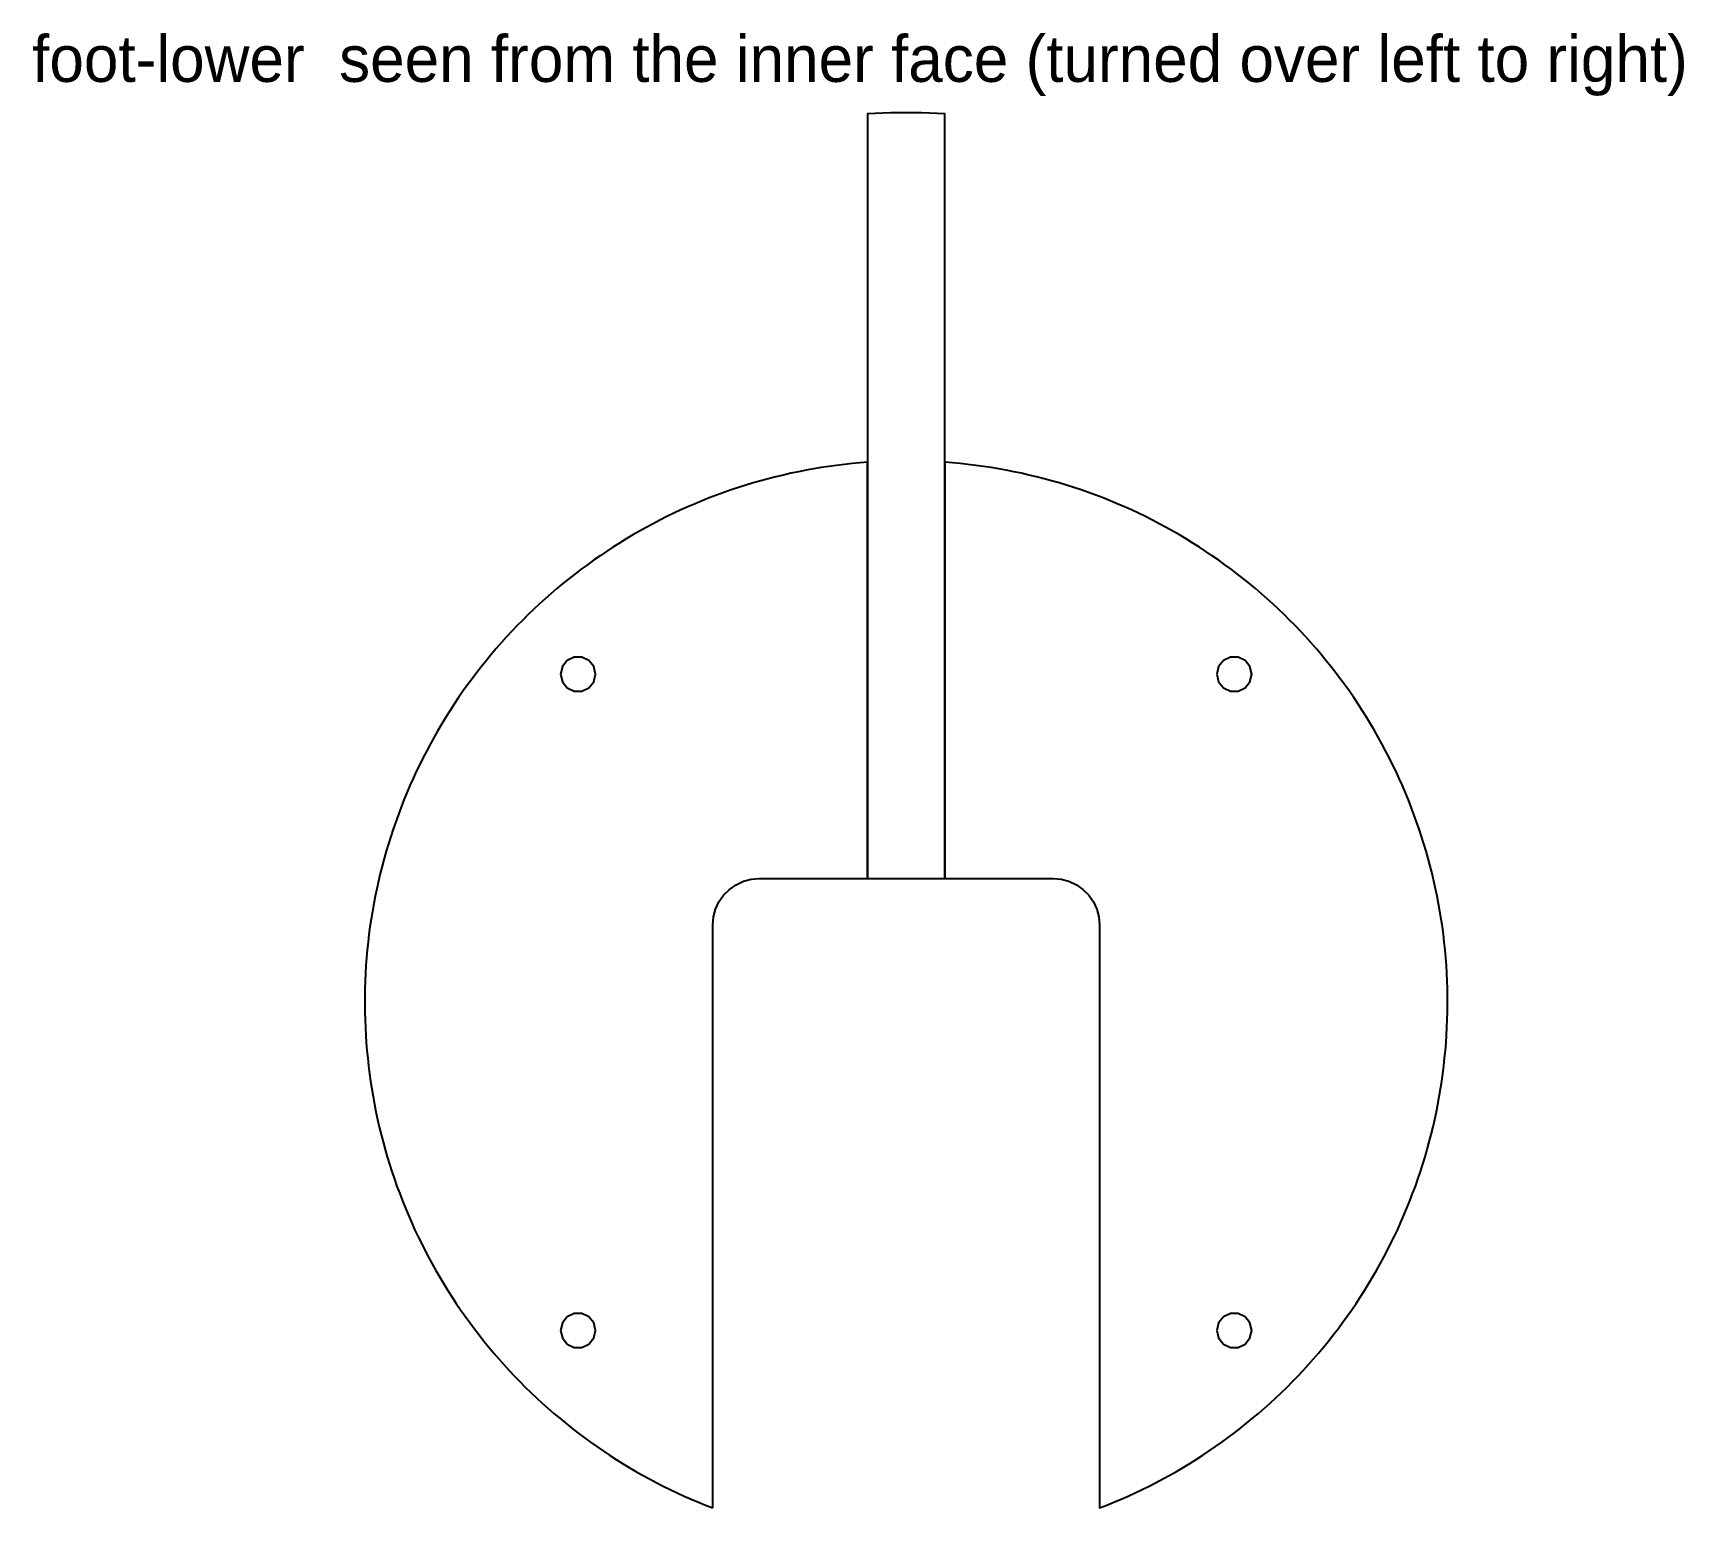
# Model space of a CAD drawing. Header units: millimetres. Extents: x 2 to 216, y 50 to 240.
import ezdxf

# ---------------------------------------------------------------- set-up
doc = ezdxf.new("R2010")
doc.units = ezdxf.units.MM
for name, color, linetype in [('NOTES', 7, 'Continuous'), ('POCKET_11MM_UNDERSIDE', 6, 'Continuous'), ('POCKET_14MM_UNDERSIDE', 6, 'Continuous'), ('POCKET_6MM_UNDERSIDE', 6, 'Continuous')]:
    doc.layers.add(name, color=color, linetype=linetype)

msp = doc.modelspace()

# ---------------------------------------------------------------- linework, layer by layer
at = {"layer": 'POCKET_11MM_UNDERSIDE'}
msp.add_lwpolyline([(120, 131), (120, 229.89), (119, 229.93), (118, 229.96), (117, 229.98), (116, 230), (115, 230), (114, 230), (113, 229.98), (112, 229.96), (111, 229.93), (110, 229.89), (110, 131), (120, 131)], close=True, dxfattribs=at)
at = {"layer": 'POCKET_14MM_UNDERSIDE'}
for points in [[(70.32, 157.43), (70.55, 156.45), (71.17, 155.67), (72.07, 155.23), (73.07, 155.23), (73.98, 155.67), (74.6, 156.45), (74.82, 157.43), (74.6, 158.4), (73.98, 159.19), (73.07, 159.62), (72.07, 159.62), (71.17, 159.19), (70.55, 158.4), (70.32, 157.43)], [(155.18, 157.43), (155.4, 156.45), (156.02, 155.67), (156.93, 155.23), (157.93, 155.23), (158.83, 155.67), (159.45, 156.45), (159.68, 157.43), (159.45, 158.4), (158.83, 159.19), (157.93, 159.62), (156.93, 159.62), (156.02, 159.19), (155.4, 158.4), (155.18, 157.43)], [(70.32, 72.57), (70.55, 71.6), (71.17, 70.81), (72.07, 70.38), (73.07, 70.38), (73.98, 70.81), (74.6, 71.6), (74.82, 72.57), (74.6, 73.55), (73.98, 74.33), (73.07, 74.77), (72.07, 74.77), (71.17, 74.33), (70.55, 73.55), (70.32, 72.57)], [(155.18, 72.57), (155.4, 71.6), (156.02, 70.81), (156.93, 70.38), (157.93, 70.38), (158.83, 70.81), (159.45, 71.6), (159.68, 72.57), (159.45, 73.55), (158.83, 74.33), (157.93, 74.77), (156.93, 74.77), (156.02, 74.33), (155.4, 73.55), (155.18, 72.57)]]:
    msp.add_lwpolyline(points, close=True, dxfattribs=at)
at = {"layer": 'POCKET_6MM_UNDERSIDE'}
for points in [[(90, 49.62), (90, 125), (90.09, 126.04), (90.36, 127.05), (90.8, 128), (91.4, 128.86), (92.14, 129.6), (93, 130.2), (93.95, 130.64), (94.96, 130.91), (96, 131), (110, 131), (110, 184.82), (109, 184.74), (108, 184.65), (107.01, 184.54), (106.01, 184.42), (105.02, 184.29), (104.03, 184.14), (103.04, 183.97), (102.06, 183.79), (101.07, 183.6), (100.09, 183.39), (99.12, 183.17), (98.14, 182.94), (97.17, 182.69), (96.2, 182.43), (95.24, 182.15), (94.28, 181.86), (93.33, 181.56), (92.38, 181.24), (91.43, 180.91), (90.49, 180.57), (89.55, 180.21), (88.62, 179.84), (87.7, 179.46), (86.78, 179.06), (85.86, 178.65), (84.96, 178.23), (84.06, 177.79), (83.16, 177.34), (82.27, 176.88), (81.39, 176.4), (80.51, 175.92), (79.65, 175.42), (78.78, 174.9), (77.93, 174.38), (77.08, 173.84), (76.25, 173.29), (75.42, 172.73), (74.59, 172.16), (73.78, 171.58), (72.97, 170.98), (72.18, 170.37), (71.39, 169.76), (70.61, 169.13), (69.84, 168.48), (69.08, 167.83), (68.33, 167.17), (67.59, 166.5), (66.85, 165.81), (66.13, 165.12), (65.42, 164.41), (64.72, 163.7), (64.03, 162.98), (63.34, 162.24), (62.67, 161.5), (62.01, 160.74), (61.36, 159.98), (60.73, 159.21), (60.1, 158.43), (59.48, 157.64), (58.88, 156.84), (58.29, 156.03), (57.7, 155.21), (57.13, 154.39), (56.58, 153.56), (56.03, 152.72), (55.5, 151.87), (54.98, 151.02), (54.47, 150.15), (53.97, 149.28), (53.49, 148.41), (53.01, 147.52), (52.55, 146.63), (52.11, 145.73), (51.67, 144.83), (51.25, 143.92), (50.85, 143.01), (50.45, 142.09), (50.07, 141.16), (49.7, 140.23), (49.35, 139.29), (49.01, 138.35), (48.68, 137.4), (48.37, 136.45), (48.07, 135.49), (47.78, 134.53), (47.51, 133.57), (47.25, 132.6), (47, 131.63), (46.77, 130.66), (46.56, 129.68), (46.35, 128.7), (46.16, 127.71), (45.99, 126.73), (45.83, 125.74), (45.68, 124.75), (45.55, 123.75), (45.43, 122.76), (45.33, 121.76), (45.24, 120.77), (45.16, 119.77), (45.1, 118.77), (45.05, 117.77), (45.02, 116.76), (45, 115.76), (45, 114.76), (45.01, 113.76), (45.04, 112.76), (45.08, 111.76), (45.13, 110.76), (45.2, 109.76), (45.28, 108.76), (45.38, 107.76), (45.49, 106.77), (45.61, 105.77), (45.75, 104.78), (45.9, 103.79), (46.07, 102.8), (46.25, 101.82), (46.45, 100.83), (46.66, 99.85), (46.88, 98.88), (47.12, 97.9), (47.37, 96.94), (47.64, 95.97), (47.92, 95.01), (48.21, 94.05), (48.52, 93.1), (48.84, 92.15), (49.17, 91.2), (49.52, 90.26), (49.88, 89.33), (50.25, 88.4), (50.64, 87.47), (51.04, 86.56), (51.45, 85.64), (51.88, 84.74), (52.32, 83.84), (52.77, 82.94), (53.24, 82.06), (53.71, 81.18), (54.21, 80.3), (54.71, 79.44), (55.22, 78.58), (55.75, 77.72), (56.29, 76.88), (56.84, 76.04), (57.4, 75.22), (57.98, 74.4), (58.57, 73.58), (59.17, 72.78), (59.78, 71.99), (60.4, 71.2), (61.03, 70.42), (61.67, 69.65), (62.33, 68.9), (62.99, 68.15), (63.67, 67.41), (64.35, 66.68), (65.05, 65.96), (65.76, 65.25), (66.48, 64.55), (67.2, 63.86), (67.94, 63.18), (68.69, 62.51), (69.44, 61.85), (70.21, 61.21), (70.98, 60.57), (71.76, 59.95), (72.56, 59.34), (73.36, 58.73), (74.17, 58.14), (74.99, 57.56), (75.81, 57), (76.65, 56.44), (77.49, 55.9), (78.34, 55.37), (79.19, 54.85), (80.06, 54.34), (80.93, 53.85), (81.81, 53.37), (82.69, 52.9), (83.59, 52.44), (84.48, 52), (85.39, 51.57), (86.3, 51.15), (87.22, 50.75), (88.14, 50.36), (89.07, 49.98), (90, 49.62)], [(120, 184.82), (120, 131), (134, 131), (135.04, 130.91), (136.05, 130.64), (137, 130.2), (137.86, 129.6), (138.6, 128.86), (139.2, 128), (139.64, 127.05), (139.91, 126.04), (140, 125), (140, 49.62), (140.93, 49.98), (141.86, 50.36), (142.78, 50.75), (143.7, 51.15), (144.61, 51.57), (145.52, 52), (146.41, 52.44), (147.31, 52.9), (148.19, 53.37), (149.07, 53.85), (149.94, 54.34), (150.81, 54.85), (151.66, 55.37), (152.51, 55.9), (153.35, 56.44), (154.19, 57), (155.01, 57.56), (155.83, 58.14), (156.64, 58.73), (157.44, 59.34), (158.24, 59.95), (159.02, 60.57), (159.79, 61.21), (160.56, 61.85), (161.31, 62.51), (162.06, 63.18), (162.8, 63.86), (163.52, 64.55), (164.24, 65.25), (164.95, 65.96), (165.65, 66.68), (166.33, 67.41), (167.01, 68.15), (167.67, 68.9), (168.33, 69.65), (168.97, 70.42), (169.6, 71.2), (170.22, 71.99), (170.83, 72.78), (171.43, 73.58), (172.02, 74.4), (172.6, 75.22), (173.16, 76.04), (173.71, 76.88), (174.25, 77.72), (174.78, 78.58), (175.29, 79.44), (175.79, 80.3), (176.29, 81.18), (176.76, 82.06), (177.23, 82.94), (177.68, 83.84), (178.12, 84.74), (178.55, 85.64), (178.96, 86.56), (179.36, 87.47), (179.75, 88.4), (180.12, 89.33), (180.48, 90.26), (180.83, 91.2), (181.16, 92.15), (181.48, 93.1), (181.79, 94.05), (182.08, 95.01), (182.36, 95.97), (182.63, 96.94), (182.88, 97.9), (183.12, 98.88), (183.34, 99.85), (183.55, 100.83), (183.75, 101.82), (183.93, 102.8), (184.1, 103.79), (184.25, 104.78), (184.39, 105.77), (184.51, 106.77), (184.62, 107.76), (184.72, 108.76), (184.8, 109.76), (184.87, 110.76), (184.92, 111.76), (184.96, 112.76), (184.99, 113.76), (185, 114.76), (185, 115.76), (184.98, 116.76), (184.95, 117.77), (184.9, 118.77), (184.84, 119.77), (184.76, 120.77), (184.67, 121.76), (184.57, 122.76), (184.45, 123.75), (184.32, 124.75), (184.17, 125.74), (184.01, 126.73), (183.84, 127.71), (183.65, 128.7), (183.44, 129.68), (183.23, 130.66), (183, 131.63), (182.75, 132.6), (182.49, 133.57), (182.22, 134.53), (181.93, 135.49), (181.63, 136.45), (181.32, 137.4), (180.99, 138.35), (180.65, 139.29), (180.3, 140.23), (179.93, 141.16), (179.55, 142.09), (179.15, 143.01), (178.75, 143.92), (178.33, 144.83), (177.89, 145.73), (177.45, 146.63), (176.99, 147.52), (176.51, 148.41), (176.03, 149.28), (175.53, 150.15), (175.02, 151.02), (174.5, 151.87), (173.97, 152.72), (173.42, 153.56), (172.87, 154.39), (172.3, 155.21), (171.71, 156.03), (171.12, 156.84), (170.52, 157.64), (169.9, 158.43), (169.27, 159.21), (168.64, 159.98), (167.99, 160.74), (167.33, 161.5), (166.66, 162.24), (165.97, 162.98), (165.28, 163.7), (164.58, 164.41), (163.87, 165.12), (163.15, 165.81), (162.41, 166.5), (161.67, 167.17), (160.92, 167.83), (160.16, 168.48), (159.39, 169.13), (158.61, 169.76), (157.82, 170.37), (157.03, 170.98), (156.22, 171.58), (155.41, 172.16), (154.58, 172.73), (153.75, 173.29), (152.92, 173.84), (152.07, 174.38), (151.22, 174.9), (150.35, 175.42), (149.49, 175.92), (148.61, 176.4), (147.73, 176.88), (146.84, 177.34), (145.94, 177.79), (145.04, 178.23), (144.14, 178.65), (143.22, 179.06), (142.3, 179.46), (141.38, 179.84), (140.45, 180.21), (139.51, 180.57), (138.57, 180.91), (137.62, 181.24), (136.67, 181.56), (135.72, 181.86), (134.76, 182.15), (133.8, 182.43), (132.83, 182.69), (131.86, 182.94), (130.88, 183.17), (129.91, 183.39), (128.93, 183.6), (127.94, 183.79), (126.96, 183.97), (125.97, 184.14), (124.98, 184.29), (123.99, 184.42), (122.99, 184.54), (122, 184.65), (121, 184.74), (120, 184.82)]]:
    msp.add_lwpolyline(points, close=True, dxfattribs=at)

# ---------------------------------------------------------------- texts
at = {"layer": 'NOTES'}
msp.add_text('foot-lower  seen from the inner face (turned over left to right)', height=6, dxfattribs=at).set_placement((2, 234))

doc.saveas('drawing.dxf')
